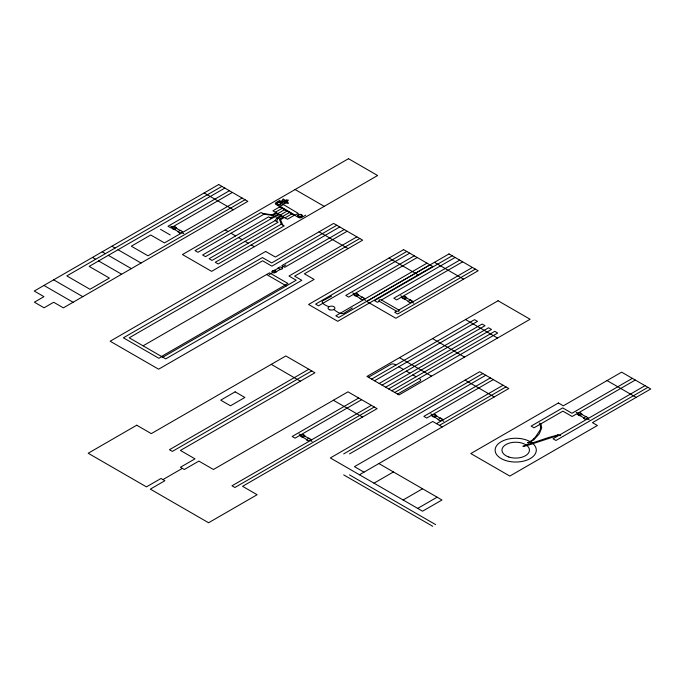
<?xml version="1.0" encoding="UTF-8"?>
<svg xmlns="http://www.w3.org/2000/svg" width="685" height="685" viewBox="0 0 685 685"><rect width="100%" height="100%" fill="white"/><g stroke="black" fill="none" stroke-linecap="round" stroke-linejoin="round"><path stroke-width="1.03" d="M276.577 221.452L277.964 218.309L281.852 216.066M275.113 220.613L278.041 222.3L212.016 260.42L209.096 258.725L275.113 220.613L276.997 217.744L280.876 215.501M287.614 201.013L288.06 200.448A2.543 1.464 0 0 0 288.274 200.054A2.543 1.464 0 0 0 287.554 200.046L286.484 200.131M276.406 271.825L274.163 273.058L271.834 271.782A1.31 0.753 0 0 1 272.005 271.303L272.176 271.166A6.619 3.819 0 0 1 273.503 270.592L274.171 270.352A9.676 5.583 0 0 0 276.252 269.385A9.676 5.583 0 0 0 277.93 268.186L280.174 266.833L282.614 268.109A1.31 0.753 0 0 1 282.443 268.589L282.271 268.725M283.068 199.172L283.033 199.198A2.278 1.319 0 0 0 282.802 199.438L282.648 200.037A11.534 6.662 0 0 1 282.605 200.191A5.48 3.168 0 0 0 282.562 200.388L282.554 200.44A0.976 0.565 0 0 0 282.725 200.808M285.859 202.289L285.791 202.298A1.062 0.616 0 0 1 284.943 202.058L284.917 202.015M558.001 434.949L556.811 435.814L530.533 444.471L523.229 446.577L522.878 446.158L547.135 437.998A93.126 53.764 0 0 1 549.498 437.27L558.052 434.932M352.304 308.036L346.884 311.392A56.007 32.332 0 0 0 345.848 312.052C342.029 315.734 337.2 312.112 333.92 309.509M175.129 226.966L174.881 226.863A1.31 0.753 0 0 0 174.05 226.769L171.832 228.182L174.178 229.475A9.676 5.583 0 0 1 176.268 230.443A9.676 5.583 0 0 1 177.946 231.641M179.419 232.832L179.59 232.891A1.31 0.753 0 0 0 180.412 232.994L182.63 231.65L180.292 230.288A9.676 5.583 0 0 1 178.203 229.321A9.676 5.583 0 0 1 176.524 228.122L176.191 227.78M358.109 294.499A6.619 3.819 0 0 0 357.159 293.719L356.868 293.634A1.31 0.753 0 0 0 356.046 293.54L353.828 294.944L356.174 296.245A9.676 5.583 0 0 1 358.264 297.204A9.676 5.583 0 0 1 359.942 298.412L360.327 298.806A6.619 3.819 0 0 0 361.295 299.585L361.586 299.662A1.31 0.753 0 0 0 362.408 299.765L364.625 298.42L362.288 297.059A9.676 5.583 0 0 1 360.199 296.091A9.676 5.583 0 0 1 358.52 294.884L358.127 294.49M405.143 296.528L404.895 296.434A1.31 0.753 0 0 0 404.073 296.331L401.855 297.744L404.201 299.037M409.442 302.393L409.613 302.462A1.31 0.753 0 0 0 410.435 302.556L412.653 301.212L410.409 299.884A9.676 5.583 0 0 1 408.226 298.883A9.676 5.583 0 0 1 406.548 297.684L406.214 297.341A6.619 3.819 0 0 0 405.186 296.511M303.472 434.787L303.224 434.684A1.31 0.753 0 0 0 302.402 434.59L300.176 435.994L302.522 437.295M307.762 440.652L307.933 440.712A1.31 0.753 0 0 0 308.755 440.815L310.973 439.402L308.635 438.1A9.676 5.583 0 0 1 306.546 437.141A9.676 5.583 0 0 1 304.868 435.934L304.474 435.54A6.619 3.819 0 0 0 303.506 434.761M432.689 414.93L431.978 416.12L434.23 417.182A9.676 5.583 0 0 1 436.319 418.141A9.676 5.583 0 0 1 437.998 419.348L438.391 419.742A6.619 3.819 0 0 0 439.359 420.522L439.642 420.599A1.31 0.753 0 0 0 440.464 420.701L442.69 419.288L440.344 417.987A9.676 5.583 0 0 1 438.254 417.028A9.676 5.583 0 0 1 436.576 415.821L436.191 415.427A6.619 3.819 0 0 0 435.223 414.648L434.932 414.571A1.31 0.753 0 0 0 434.11 414.476L432.689 414.93L430.796 413.834M580.58 413.123L580.332 413.021A1.31 0.753 0 0 0 579.51 412.918L577.292 414.331L579.638 415.624A9.676 5.583 0 0 1 581.728 416.591A9.676 5.583 0 0 1 583.406 417.79L583.791 418.184M584.802 418.946L585.05 419.049A1.31 0.753 0 0 0 585.872 419.143L588.09 417.739L585.744 416.437A9.676 5.583 0 0 1 583.663 415.47A9.676 5.583 0 0 1 581.985 414.271M284.361 203.633L283.787 203.959A4.538 2.62 0 0 1 283.076 204.318M455.131 257.457L381.408 299.979L398.756 309.988L399.252 310.716L398.567 311.298L396.581 311.238L394.74 312.3L397.668 313.987L475.347 269.136M229.424 190.721L168.013 226.238L170.899 227.908L232.361 192.425M336.815 225.262L271.688 262.929L262.389 257.56L123.394 337.808L158.894 358.306L161.806 356.62M344.221 229.535L281.835 265.634L284.72 267.304L347.175 231.239M414.297 255.822L345.805 295.423L348.674 297.102L417.233 257.517M459.729 260.112L393.832 298.215L396.692 299.893L462.666 261.807M358.683 398.019L292.17 436.482L295.038 438.16L300.45 435.035M490.366 377.906L423.869 416.36L426.729 418.038L493.303 379.601M632.349 378.351L571.975 413.26L562.676 407.9L531.115 426.121L534.026 427.8L562.882 411.146L572.146 416.497L635.278 380.047M218.72 184.548L34.25 291.048L43.96 296.656L34.378 302.188L44.088 307.796L53.67 302.265L63.38 307.865L247.85 201.364L218.489 184.411M221.906 186.38L66.83 275.918L89.975 289.275L109.394 278.067L89.17 266.397L224.834 188.075M172.928 229.038L175.771 227.394M174.367 229.543L176.644 228.225M177.937 231.641L180.643 230.408M242.122 198.059L164.451 242.901L150.743 234.989L131.332 246.198L147.96 255.805L245.05 199.746M279.959 200.32L275.995 202.606A2.278 1.319 0 0 0 275.995 204.472L298.506 217.462A2.278 1.319 0 0 0 301.725 217.462L305.681 215.176M263.99 214.191L197.965 252.303L195.045 250.616L261.062 212.496L263.99 214.191L273.101 215.432L276.98 213.189M275.336 212.239L282.134 208.317M276.012 212.624L272.125 214.867L262.526 213.343M277.767 213.634L284.566 209.713M278.478 214.045L274.591 216.289L270.07 217.702M271.525 218.541L205.5 256.652L202.614 254.991L268.623 216.862L271.525 218.541L279.446 214.61M280.191 215.039L286.989 211.117M282.622 216.443L289.421 212.521M281.287 224.175L215.261 262.286L218.19 263.982L284.207 225.862L281.287 224.175L279.386 219.183L283.367 216.905M284.343 217.47L280.456 219.714L279.489 219.149M285.046 217.839L291.844 213.917M339.76 226.958L271.868 266.157L262.595 260.805L129.217 337.808L165.727 358.889L301.82 280.319L294.61 276.158L359.788 238.526M143.096 345.822L269.505 272.835L287.923 283.479L161.514 356.457M269.154 274.608L272.621 272.604M281.826 267.287L285.791 265.001M356.876 236.847L288.984 276.038L296.194 280.199L162.816 357.21M406.77 251.481L315.597 304.114L318.525 305.81L409.698 253.167M354.924 295.809L357.767 294.165M356.363 296.305L358.64 294.995M360.139 298.617L362.639 297.179M426.995 263.151L335.821 315.794L338.741 317.48L429.915 264.838M452.203 255.77L374.515 300.621L377.444 302.316L379.284 301.254L396.581 311.238M402.951 298.6L405.794 296.956M404.39 299.105L406.667 297.787M408.166 301.409L410.666 299.97M398.79 310.014L472.427 267.441M308.841 369.241L169.426 449.728L172.337 451.415L311.752 370.927M162.944 479.594L182.364 468.377M368.444 377.272L390.775 364.377A2.749 1.584 0 0 1 394.654 364.377L395.879 365.088M371.612 379.105L474.551 319.664L477.479 321.359L374.532 380.791M379.182 383.472L482.129 324.039L485.014 325.709L382.067 385.141M301.169 434.615L361.62 399.715M385.655 387.213L488.602 327.781L491.53 329.468L388.583 388.9M301.272 436.859L304.114 435.215M302.71 437.355L304.988 436.045M306.486 439.667L308.986 438.22M391.829 390.775L494.767 331.343L497.695 333.03L394.748 392.462M310.194 440.66L231.984 485.811L234.895 487.497L374.293 407.027M310.913 440.241L371.364 405.34M397.565 394.089L419.896 381.194A2.749 1.584 0 0 0 419.896 378.951L419.023 378.445M343.682 453.907L482.848 373.565M349.513 453.915L485.768 375.252M432.988 416.745L435.823 415.101M434.418 417.242L436.696 415.932M438.194 419.554L440.695 418.107M436.508 423.655L503.064 385.235M439.436 425.351L505.984 386.922M359.454 474.765L508.792 388.541L479.663 371.724L330.324 457.948L422.559 511.198L441.979 499.99L378.873 463.548M374.019 483.173L393.43 471.956M403.14 499.99L422.559 488.773M578.388 415.187L581.231 413.552M417.704 508.398L437.124 497.182M579.827 415.692L582.104 414.374M583.603 418.004L586.103 416.557M645.022 385.672L553.035 438.777L555.963 440.472L647.95 387.359M331.617 296.091L325.803 299.217A56.007 32.332 0 0 1 324.656 299.816C318.14 301.862 325.872 305.741 329.065 306.7M282.905 201.604L283.29 201.544A1.045 0.608 0 0 1 283.753 201.536M280.516 219.688L282.742 225.014M281.192 201.142L280.396 201.381A4.538 2.62 0 0 0 279.668 201.647L279.771 201.732A3.262 1.884 0 0 0 280.148 201.912L282.357 202.383A3.279 1.892 0 0 0 282.888 202.34A3.279 1.892 0 0 0 282.665 202.623L282.794 203.976A3.262 1.884 0 0 0 282.974 204.241L283.025 204.31M283.162 201.801L283.239 201.81A1.567 0.899 0 0 0 284.104 201.767M285.2 202.803L285.38 202.888A0.976 0.565 0 0 0 285.85 203.068L286.013 203.102A5.48 3.168 0 0 0 286.364 203.128A11.534 6.662 0 0 1 286.63 203.154L287.657 203.239A2.278 1.319 0 0 0 288.085 203.197M286.544 201.715L286.587 201.724A2.064 1.19 0 0 1 286.938 201.818L287.212 201.981A3.519 2.029 0 0 1 287.452 202.161L288.017 202.751A8.186 4.726 0 0 0 288.368 203.12M381.408 299.979C380.526 299.259 377.7 300.099 379.362 301.314M434.453 262.338L463.591 279.163M295.089 189.522L324.219 206.339M607.056 380.569L636.185 397.386M389.029 258.048L418.158 274.865M319.056 231.821L348.091 248.586M465.535 319.535L497.575 338.03M273.101 215.432L272.099 214.825M275.567 216.854L274.582 216.263M276.997 217.744L278.033 218.352M400.759 295.697L402.652 296.785M411.856 302.102L413.749 303.19M204.156 192.956L233.285 209.773M576.196 412.284L578.089 413.372M587.293 418.689L589.186 419.777M432.518 338.595L464.558 357.091M352.741 292.897L354.625 293.993M363.829 299.302L365.721 300.398M225.185 229.886L228.071 231.547M230.991 233.242L235.64 235.923M238.526 237.592L242.113 239.664M245.042 241.351L248.287 243.226M251.215 244.913L254.315 246.703M278.136 267.981L280.627 269.419M465.098 380.132L494.228 396.949M274.351 270.284L276.637 271.602M272.921 270.789L275.764 272.433M266.593 274.522L286.339 285.893M399.509 357.656L431.55 376.151M170.745 226.136L172.629 227.223M181.833 232.54L183.726 233.628M398.807 366.775L403.456 369.463M406.342 371.124L409.93 373.197M412.858 374.883L416.103 376.759M160.53 229.355L170.24 234.955M441.894 420.239L443.777 421.335M442.236 426.969L432.732 421.481L354.462 466.665L363.966 472.153M111.92 246.206L115.106 248.047M118.034 249.734L141.05 263.023M102.211 251.815L105.396 253.647M108.324 255.342L131.34 268.631M92.501 257.414L95.686 259.255M98.614 260.942L121.63 274.231M333.372 400.254L362.536 417.054M53.67 279.84L82.791 296.656M43.96 285.448L73.09 302.265M299.088 433.947L300.972 435.043M310.177 440.352L312.069 441.448M349.513 474.893L435.643 524.624M343.682 474.885L432.732 526.303M271.269 364.36L300.355 381.202M527.715 442.741L528.349 443.118L533.718 439.941L539.283 433.81L541.724 427.877L540.987 424.272L539.986 424.366A27.374 15.806 0 0 1 540.217 429.915L535.713 436.662A51.777 29.892 0 0 1 534.017 438.511M284.027 201.321L284.001 201.304A1.062 0.616 0 0 1 283.753 200.773M581.985 414.271L581.651 413.928A6.619 3.819 0 0 0 580.623 413.098M306.675 439.856L306.341 439.522A9.676 5.583 0 0 0 304.611 438.254A9.676 5.583 0 0 0 302.53 437.287M178.109 231.813L178.331 232.035A6.619 3.819 0 0 0 179.299 232.814M175.163 226.949A6.619 3.819 0 0 1 176.113 227.737M409.322 302.376A6.619 3.819 0 0 1 408.38 301.597L407.96 301.212A9.676 5.583 0 0 0 406.282 300.004A9.676 5.583 0 0 0 404.201 299.037M282.306 268.751A6.619 3.819 0 0 1 280.944 269.299L280.276 269.539A9.676 5.583 0 0 0 278.187 270.507A9.676 5.583 0 0 0 276.509 271.705M307.642 440.635A6.619 3.819 0 0 1 306.7 439.847M534.077 438.537A28.051 16.192 0 0 1 527.698 442.75M584.759 418.963A6.619 3.819 0 0 1 583.817 418.184M539.369 423.082A2.397 1.387 0 0 1 540.534 424.34M557.393 435.369A2.954 1.704 0 0 1 560.707 435.626M285.756 201.262A1.01 0.582 0 0 1 285.046 201.536M284.155 200.808A1.002 0.582 0 0 1 284.309 201.347M284.472 202.101A1.045 0.608 0 0 1 284.275 202.332M284.951 201.852A1.002 0.582 0 0 1 285.791 202.092M284.857 201.39A1.01 0.582 0 0 1 285.842 201.065M286.458 200.071A2.723 1.567 0 0 0 285.054 200.551L285.003 200.465A2.064 1.19 0 0 0 284.951 200.26L284.772 200.063A3.519 2.029 0 0 0 284.532 199.874L283.727 199.386A8.186 4.726 0 0 1 283.222 199.087M285.166 202.957A2.637 1.524 0 0 1 284.343 203.616M281.218 201.167A2.637 1.524 0 0 1 282.58 200.902M287.709 201.047A2.723 1.567 0 0 1 286.484 201.673M279.994 206.305L294.875 215.099L298.343 213.429L283.47 204.618L279.994 206.305M348.494 158.697L182.467 254.555L211.596 271.363L377.623 175.514L348.494 158.697M279.711 206.913L272.913 210.834L287.477 219.243L294.276 215.321L279.711 206.913M265.66 251.446L110.157 341.224L158.612 369.198L314.115 279.42L304.405 273.812L362.656 240.178L333.621 223.413L275.37 257.046L265.66 251.446M403.585 249.64L308.592 304.483L337.722 321.299L432.723 266.456L403.585 249.64M136.735 425.222L88.185 453.247L146.444 486.881L161.009 478.472L164.888 480.716L150.323 489.124L208.582 522.758L257.123 494.724L242.558 486.316L377.092 408.645L347.963 391.829L213.437 469.499L198.873 461.091L184.308 469.499L180.42 467.256L194.985 458.856L180.429 450.447L314.963 372.777L285.825 355.96L151.299 433.631L136.735 425.222M449.017 253.929L366.732 301.443L395.861 318.26L478.147 270.755L449.017 253.929M235.135 391.837L220.724 400.16L230.468 405.785L244.879 397.463L235.135 391.837M498.055 300.758L366.989 376.433L399.03 394.928L530.096 319.253L498.055 300.758M558.412 402.977L470.809 453.556L509.811 476.066L597.406 425.496L592.456 422.636L650.75 388.977L621.62 372.16L563.327 405.82L558.412 402.977M329.776 309.817A3.434 1.978 0 0 0 334.931 308.104A3.434 1.978 0 0 0 329.776 306.383A3.434 1.978 0 0 0 329.776 309.817M505.41 460.44A20.593 11.893 0 0 0 536.304 450.148A20.593 11.893 0 0 0 505.41 439.847A20.593 11.893 0 0 0 505.41 460.44M508.844 457.015A13.734 7.929 0 0 0 529.445 450.148A13.734 7.929 0 0 0 508.844 443.281A13.734 7.929 0 0 0 508.844 457.015M278.016 204.472A1.73 0.993 0 0 0 280.662 203.659A1.73 0.993 0 0 0 278.119 202.743A1.73 0.993 0 0 0 278.016 204.472M298.66 216.965A2.449 1.413 0 0 0 302.41 215.818A2.449 1.413 0 0 0 298.814 214.516A2.449 1.413 0 0 0 298.66 216.965M277.63 204.824A2.449 1.413 0 0 0 281.381 203.676A2.449 1.413 0 0 0 277.776 202.375A2.449 1.413 0 0 0 277.63 204.824M299.045 216.614A1.73 0.993 0 0 0 301.691 215.809A1.73 0.993 0 0 0 299.157 214.885A1.73 0.993 0 0 0 299.045 216.614"/></g></svg>
